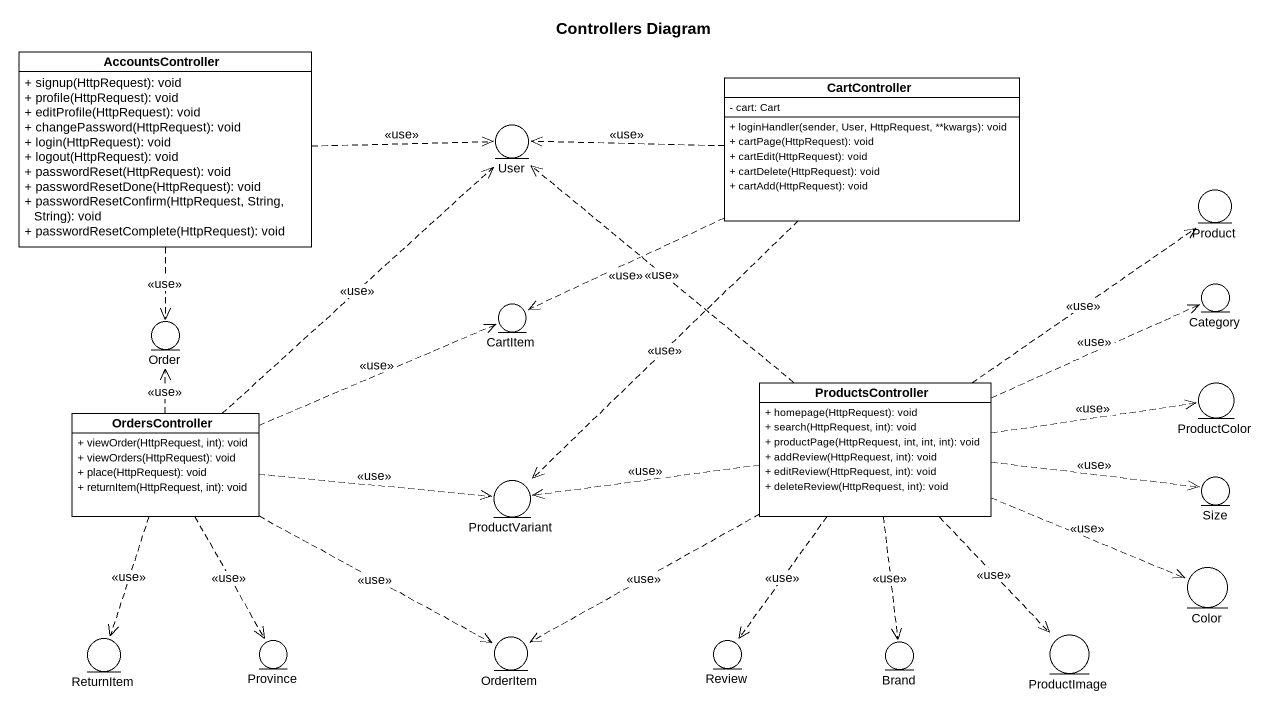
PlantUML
@startuml
title Controllers Diagram
allowmixing
hide circle
hide empty members
skinparam classAttributeIconSize 0
class AccountsController {
  + signup(HttpRequest): void
  + profile(HttpRequest): void
  + editProfile(HttpRequest): void
  + changePassword(HttpRequest): void
  + login(HttpRequest): void
  + logout(HttpRequest): void
  + passwordReset(HttpRequest): void
  + passwordResetDone(HttpRequest): void
  + passwordResetConfirm(HttpRequest, String, String): void
  + passwordResetComplete(HttpRequest): void
}
class CartController {
  - cart: Cart
  + loginHandler(sender, User, HttpRequest, **kwargs): void
  + cartPage(HttpRequest): void
  + cartEdit(HttpRequest): void
  + cartDelete(HttpRequest): void
  + cartAdd(HttpRequest): void
}
entity User
entity Product
entity Category
entity Order
entity CartItem
class ProductsController {
  + homepage(HttpRequest): void
  + search(HttpRequest, int): void
  + productPage(HttpRequest, int, int, int): void
  + addReview(HttpRequest, int): void
  + editReview(HttpRequest, int): void
  + deleteReview(HttpRequest, int): void
}
entity ProductColor
class OrdersController {
  + viewOrder(HttpRequest, int): void
  + viewOrders(HttpRequest): void
  + place(HttpRequest): void
  + returnItem(HttpRequest, int): void
}
entity ProductVariant
entity Size
entity Color
entity ReturnItem
entity Province
entity OrderItem
entity Review
entity Brand
entity ProductImage
AccountsController .right.> User : <<use>>
AccountsController ..> Order : <<use>>
CartController .left.> User : <<use>>
CartController .left.> CartItem : <<use>>
CartController ..> ProductVariant : <<use>>
ProductsController .up.> User : <<use>>
ProductsController .up.> Product : <<use>>
ProductsController .right.> Category : <<use>>
ProductsController .right.> ProductColor : <<use>>
ProductsController .left.> ProductVariant : <<use>>
ProductsController .right.> Size : <<use>>
ProductsController .right.> Color : <<use>>
ProductsController .left.> OrderItem : <<use>>
ProductsController ..> Review : <<use>>
ProductsController ..> Brand : <<use>>
ProductsController ..> ProductImage : <<use>>
OrdersController .up.> User : <<use>>
OrdersController .up.> Order : <<use>>
OrdersController .right.> CartItem : <<use>>
OrdersController .right.> ProductVariant : <<use>>
OrdersController ..> ReturnItem : <<use>>
OrdersController ..> Province : <<use>>
OrdersController .right.> OrderItem : <<use>>
@enduml
